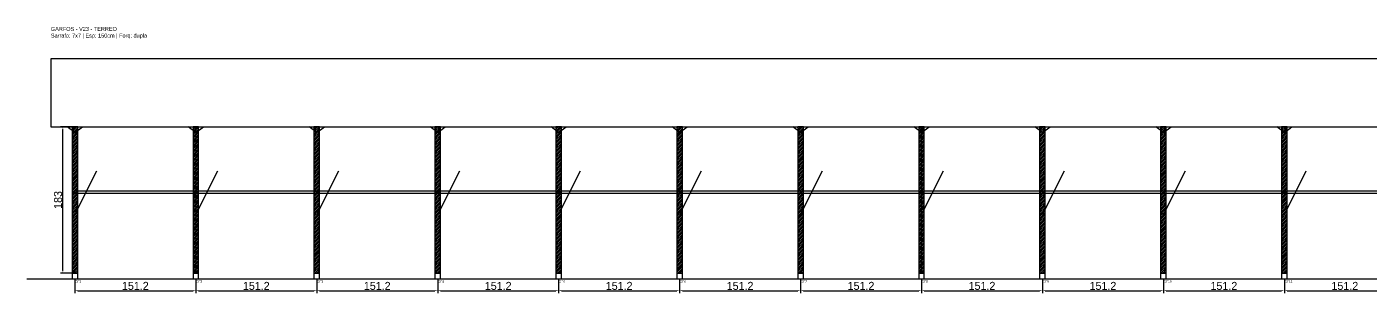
# Model space of a CAD drawing. Header units: metres. Extents: x -30 to 3416, y -25 to 308.
# Drawn here: x -30 to 1649, y -25 to 308 of the extents above; entities that cross this region are included whole.
import ezdxf

# ---------------------------------------------------------------- set-up
doc = ezdxf.new("R2010")
doc.units = ezdxf.units.M
for name, color, linetype in [('BARRA_ANCORAGEM', 1, 'Continuous'), ('COTA', 241, 'Continuous'), ('GARFOS OK', 3, 'Continuous'), ('NOME DA VIGA', 6, 'Continuous'), ('SARR_7x7', 40, 'Continuous'), ('TIRAS REESCORAMENTO', 252, 'Continuous'), ('VIGAS', 3, 'Continuous')]:
    doc.layers.add(name, color=color, linetype=linetype)
doc.dimstyles.new('EZ DXF', dxfattribs={"dimtxt": 10, "dimasz": 3.5, "dimexe": 3, "dimexo": 1.5, "dimgap": 1, "dimtad": 1, "dimdec": 1, "dimdsep": 46, "dimcen": 2.5, "dimazin": 3, "dimtfac": 1, "dimtmove": 0, "dimatfit": 3})

msp = doc.modelspace()

# ---------------------------------------------------------------- hatches: boundary and pattern name
at = {"layer": 'COTA'}
h = msp.add_hatch(dxfattribs=at)
h.set_pattern_fill('ANSI31', scale=0.5)
h.paths.add_polyline_path([(26.5, 0), (33.5, 0), (33.5, 183), (26.5, 183)])
h = msp.add_hatch(dxfattribs=at)
h.set_pattern_fill('ANSI31', scale=0.5)
h.paths.add_polyline_path([(177.68, 0), (184.68, 0), (184.68, 183), (177.68, 183)])
h = msp.add_hatch(dxfattribs=at)
h.set_pattern_fill('ANSI31', scale=0.5)
h.paths.add_polyline_path([(328.85, 0), (335.85, 0), (335.85, 183), (328.85, 183)])
h = msp.add_hatch(dxfattribs=at)
h.set_pattern_fill('ANSI31', scale=0.5)
h.paths.add_polyline_path([(480.03, 0), (487.03, 0), (487.03, 183), (480.03, 183)])
h = msp.add_hatch(dxfattribs=at)
h.set_pattern_fill('ANSI31', scale=0.5)
h.paths.add_polyline_path([(631.21, 0), (638.21, 0), (638.21, 183), (631.21, 183)])
h = msp.add_hatch(dxfattribs=at)
h.set_pattern_fill('ANSI31', scale=0.5)
h.paths.add_polyline_path([(782.39, 0), (789.39, 0), (789.39, 183), (782.39, 183)])
h = msp.add_hatch(dxfattribs=at)
h.set_pattern_fill('ANSI31', scale=0.5)
h.paths.add_polyline_path([(933.56, 0), (940.56, 0), (940.56, 183), (933.56, 183)])
h = msp.add_hatch(dxfattribs=at)
h.set_pattern_fill('ANSI31', scale=0.5)
h.paths.add_polyline_path([(1084.74, 0), (1091.74, 0), (1091.74, 183), (1084.74, 183)])
h = msp.add_hatch(dxfattribs=at)
h.set_pattern_fill('ANSI31', scale=0.5)
h.paths.add_polyline_path([(1235.92, 0), (1242.92, 0), (1242.92, 183), (1235.92, 183)])
h = msp.add_hatch(dxfattribs=at)
h.set_pattern_fill('ANSI31', scale=0.5)
h.paths.add_polyline_path([(1387.1, 0), (1394.1, 0), (1394.1, 183), (1387.1, 183)])
h = msp.add_hatch(dxfattribs=at)
h.set_pattern_fill('ANSI31', scale=0.5)
h.paths.add_polyline_path([(1538.27, 0), (1545.27, 0), (1545.27, 183), (1538.27, 183)])

# ---------------------------------------------------------------- linework, layer by layer
at = {"layer": 'BARRA_ANCORAGEM'}
for p, q in [((30, 73.2), (57.45, 128.1)), ((181.18, 73.2), (208.63, 128.1)), ((332.35, 73.2), (359.8, 128.1)), ((483.53, 73.2), (510.98, 128.1)), ((634.71, 73.2), (662.16, 128.1)), ((785.89, 73.2), (813.34, 128.1)), ((937.06, 73.2), (964.51, 128.1)), ((1088.24, 73.2), (1115.69, 128.1)), ((1239.42, 73.2), (1266.87, 128.1)), ((1390.6, 73.2), (1418.05, 128.1)), ((1541.77, 73.2), (1569.22, 128.1))]:
    msp.add_line(p, q, dxfattribs=at)
at = {"layer": 'GARFOS OK'}
for p, q in [((30, 176), (20.5, 183)), ((20.5, 183), (39.5, 183)), ((30, 176), (39.5, 183)), ((181.18, 176), (171.68, 183)), ((171.68, 183), (190.68, 183)), ((181.18, 176), (190.68, 183)), ((332.35, 176), (322.85, 183)), ((322.85, 183), (341.85, 183)), ((332.35, 176), (341.85, 183)), ((483.53, 176), (474.03, 183)), ((474.03, 183), (493.03, 183)), ((483.53, 176), (493.03, 183)), ((634.71, 176), (625.21, 183)), ((625.21, 183), (644.21, 183)), ((634.71, 176), (644.21, 183)), ((785.89, 176), (776.39, 183)), ((776.39, 183), (795.39, 183)), ((785.89, 176), (795.39, 183)), ((937.06, 176), (927.56, 183)), ((927.56, 183), (946.56, 183)), ((937.06, 176), (946.56, 183)), ((1088.24, 176), (1078.74, 183)), ((1078.74, 183), (1097.74, 183)), ((1088.24, 176), (1097.74, 183)), ((1239.42, 176), (1229.92, 183)), ((1229.92, 183), (1248.92, 183)), ((1239.42, 176), (1248.92, 183)), ((1390.6, 176), (1381.1, 183)), ((1381.1, 183), (1400.1, 183)), ((1390.6, 176), (1400.1, 183)), ((1541.77, 176), (1532.27, 183)), ((1532.27, 183), (1551.27, 183)), ((1541.77, 176), (1551.27, 183))]:
    msp.add_line(p, q, dxfattribs=at)
at = {"layer": 'GARFOS OK', "linetype": 'CONTINUOUS'}
msp.add_line((-30, -7), (3415.9, -7), dxfattribs=at)
at = {"layer": 'GARFOS OK'}
for points in [[(26.5, 0), (33.5, 0), (33.5, 183), (26.5, 183), (26.5, 0)], [(177.68, 0), (184.68, 0), (184.68, 183), (177.68, 183), (177.68, 0)], [(328.85, 0), (335.85, 0), (335.85, 183), (328.85, 183), (328.85, 0)], [(480.03, 0), (487.03, 0), (487.03, 183), (480.03, 183), (480.03, 0)], [(631.21, 0), (638.21, 0), (638.21, 183), (631.21, 183), (631.21, 0)], [(782.39, 0), (789.39, 0), (789.39, 183), (782.39, 183), (782.39, 0)], [(933.56, 0), (940.56, 0), (940.56, 183), (933.56, 183), (933.56, 0)], [(1084.74, 0), (1091.74, 0), (1091.74, 183), (1084.74, 183), (1084.74, 0)], [(1235.92, 0), (1242.92, 0), (1242.92, 183), (1235.92, 183), (1235.92, 0)], [(1387.1, 0), (1394.1, 0), (1394.1, 183), (1387.1, 183), (1387.1, 0)], [(1538.27, 0), (1545.27, 0), (1545.27, 183), (1538.27, 183), (1538.27, 0)]]:
    msp.add_lwpolyline(points, dxfattribs=at)
at = {"layer": 'SARR_7x7'}
for points in [[(26.5, -7), (33.5, -7), (33.5, 0), (26.5, 0), (26.5, -7)], [(177.68, -7), (184.68, -7), (184.68, 0), (177.68, 0), (177.68, -7)], [(328.85, -7), (335.85, -7), (335.85, 0), (328.85, 0), (328.85, -7)], [(480.03, -7), (487.03, -7), (487.03, 0), (480.03, 0), (480.03, -7)], [(631.21, -7), (638.21, -7), (638.21, 0), (631.21, 0), (631.21, -7)], [(782.39, -7), (789.39, -7), (789.39, 0), (782.39, 0), (782.39, -7)], [(933.56, -7), (940.56, -7), (940.56, 0), (933.56, 0), (933.56, -7)], [(1084.74, -7), (1091.74, -7), (1091.74, 0), (1084.74, 0), (1084.74, -7)], [(1235.92, -7), (1242.92, -7), (1242.92, 0), (1235.92, 0), (1235.92, -7)], [(1387.1, -7), (1394.1, -7), (1394.1, 0), (1387.1, 0), (1387.1, -7)], [(1538.27, -7), (1545.27, -7), (1545.27, 0), (1538.27, 0), (1538.27, -7)]]:
    msp.add_lwpolyline(points, dxfattribs=at)
at = {"layer": 'TIRAS REESCORAMENTO'}
for points in [[(30, 100), (181.18, 100), (181.18, 102.5), (30, 102.5), (30, 100)], [(181.18, 100), (332.35, 100), (332.35, 102.5), (181.18, 102.5), (181.18, 100)], [(332.35, 100), (483.53, 100), (483.53, 102.5), (332.35, 102.5), (332.35, 100)], [(483.53, 100), (634.71, 100), (634.71, 102.5), (483.53, 102.5), (483.53, 100)], [(634.71, 100), (785.89, 100), (785.89, 102.5), (634.71, 102.5), (634.71, 100)], [(785.89, 100), (937.06, 100), (937.06, 102.5), (785.89, 102.5), (785.89, 100)], [(937.06, 100), (1088.24, 100), (1088.24, 102.5), (937.06, 102.5), (937.06, 100)], [(1088.24, 100), (1239.42, 100), (1239.42, 102.5), (1088.24, 102.5), (1088.24, 100)], [(1239.42, 100), (1390.6, 100), (1390.6, 102.5), (1239.42, 102.5), (1239.42, 100)], [(1390.6, 100), (1541.77, 100), (1541.77, 102.5), (1390.6, 102.5), (1390.6, 100)], [(1541.77, 100), (1692.95, 100), (1692.95, 102.5), (1541.77, 102.5), (1541.77, 100)]]:
    msp.add_lwpolyline(points, dxfattribs=at)
at = {"layer": 'VIGAS'}
msp.add_lwpolyline([(0, 183), (3385.9, 183), (3385.9, 268), (0, 268), (0, 183)], dxfattribs=at)

# ---------------------------------------------------------------- texts
at = {"layer": 'NOME DA VIGA'}
for s, p in [('GF1', (30, -12)), ('GF2', (181.18, -12)), ('GF3', (332.35, -12)), ('GF4', (483.53, -12)), ('GF5', (634.71, -12)), ('GF6', (785.89, -12)), ('GF7', (937.06, -12)), ('GF8', (1088.24, -12)), ('GF9', (1239.42, -12)), ('GF10', (1390.6, -12)), ('GF11', (1541.77, -12))]:
    msp.add_text(s, height=3, dxfattribs=at).set_placement(p)
at = {"layer": 'NOME DA VIGA', "insert": (0, 293), "char_height": 5, "attachment_point": 7}
msp.add_mtext('GARFOS - V23 - TERREO\\PSarrafo: 7x7 | Esp: 150cm | Forq: dupla', dxfattribs=at)

# ---------------------------------------------------------------- dimensions: what is measured, and where the dimension line sits
at = {"layer": 'COTA'}
msp.add_linear_dim(base=(15, 0), p1=(30, 0), p2=(30, 183), angle=90, dimstyle='EZ DXF', dxfattribs=at).render()
for base, p1, p2 in [((30, -22), (30, -7), (181.18, -7)), ((181.18, -22), (181.18, -7), (332.35, -7)), ((332.35, -22), (332.35, -7), (483.53, -7)), ((483.53, -22), (483.53, -7), (634.71, -7)), ((634.71, -22), (634.71, -7), (785.89, -7)), ((785.89, -22), (785.89, -7), (937.06, -7)), ((937.06, -22), (937.06, -7), (1088.24, -7)), ((1088.24, -22), (1088.24, -7), (1239.42, -7)), ((1239.42, -22), (1239.42, -7), (1390.6, -7)), ((1390.6, -22), (1390.6, -7), (1541.77, -7)), ((1541.77, -22), (1541.77, -7), (1692.95, -7))]:
    msp.add_linear_dim(base=base, p1=p1, p2=p2, dimstyle='EZ DXF', dxfattribs=at).render()

doc.saveas('drawing.dxf')
